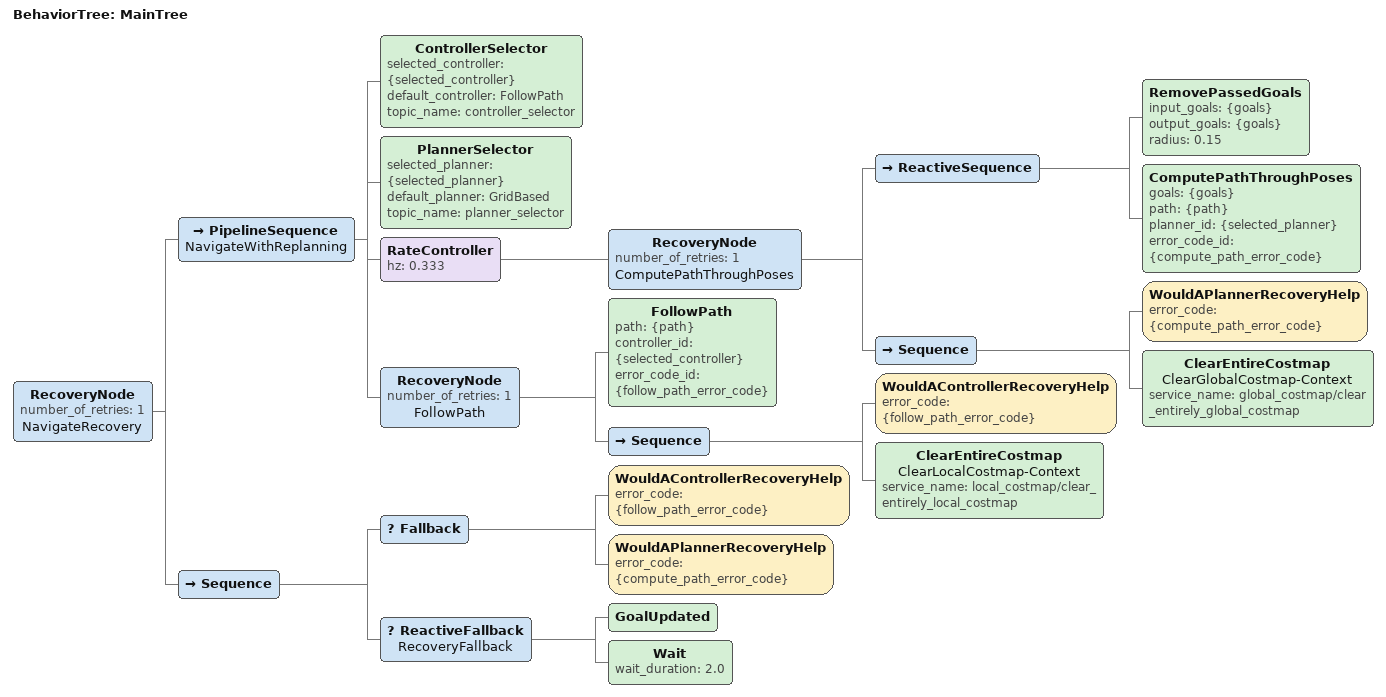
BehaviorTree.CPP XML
<root BTCPP_format="4" main_tree_to_execute="MainTree">
  <BehaviorTree ID="MainTree">
    <RecoveryNode number_of_retries="1" name="NavigateRecovery">
      <PipelineSequence name="NavigateWithReplanning">
        <ControllerSelector selected_controller="{selected_controller}" default_controller="FollowPath" topic_name="controller_selector" />
        <PlannerSelector selected_planner="{selected_planner}" default_planner="GridBased" topic_name="planner_selector" />
        <RateController hz="0.333">
          <RecoveryNode number_of_retries="1" name="ComputePathThroughPoses">
            <ReactiveSequence>
              <RemovePassedGoals input_goals="{goals}" output_goals="{goals}" radius="0.15" />
              <ComputePathThroughPoses goals="{goals}" path="{path}" planner_id="{selected_planner}" error_code_id="{compute_path_error_code}" />
            </ReactiveSequence>
            <Sequence>
              <WouldAPlannerRecoveryHelp error_code="{compute_path_error_code}" />
              <ClearEntireCostmap name="ClearGlobalCostmap-Context" service_name="global_costmap/clear_entirely_global_costmap" />
            </Sequence>
          </RecoveryNode>
        </RateController>
        <RecoveryNode number_of_retries="1" name="FollowPath">
          <FollowPath path="{path}" controller_id="{selected_controller}" error_code_id="{follow_path_error_code}" />
          <Sequence>
            <WouldAControllerRecoveryHelp error_code="{follow_path_error_code}" />
            <ClearEntireCostmap name="ClearLocalCostmap-Context" service_name="local_costmap/clear_entirely_local_costmap" />
          </Sequence>
        </RecoveryNode>
      </PipelineSequence>
      <Sequence>
        <Fallback>
          <WouldAControllerRecoveryHelp error_code="{follow_path_error_code}" />
          <WouldAPlannerRecoveryHelp error_code="{compute_path_error_code}" />
        </Fallback>
        <ReactiveFallback name="RecoveryFallback">
          <GoalUpdated />
          <Wait wait_duration="2.0" />
        </ReactiveFallback>
      </Sequence>
    </RecoveryNode>
  </BehaviorTree>
</root>
